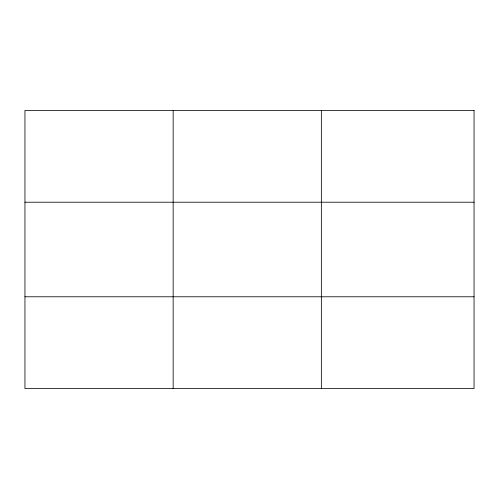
<?xml version="1.0" encoding="UTF-8"?>
<svg xmlns="http://www.w3.org/2000/svg" width="499" height="499" viewBox="0 0 499 499"><rect width="100%" height="100%" fill="white"/><g stroke="black" fill="none" stroke-linecap="round" stroke-linejoin="round"><path stroke-width="0.75" d="M173.153 110.435L173.153 388.565M321.356 110.435L321.356 388.565M24.95 202.22L474.05 202.22M24.95 296.78L474.05 296.78M474.05 110.435L474.05 388.565L24.95 388.565L24.95 110.435L474.05 110.435"/></g></svg>
